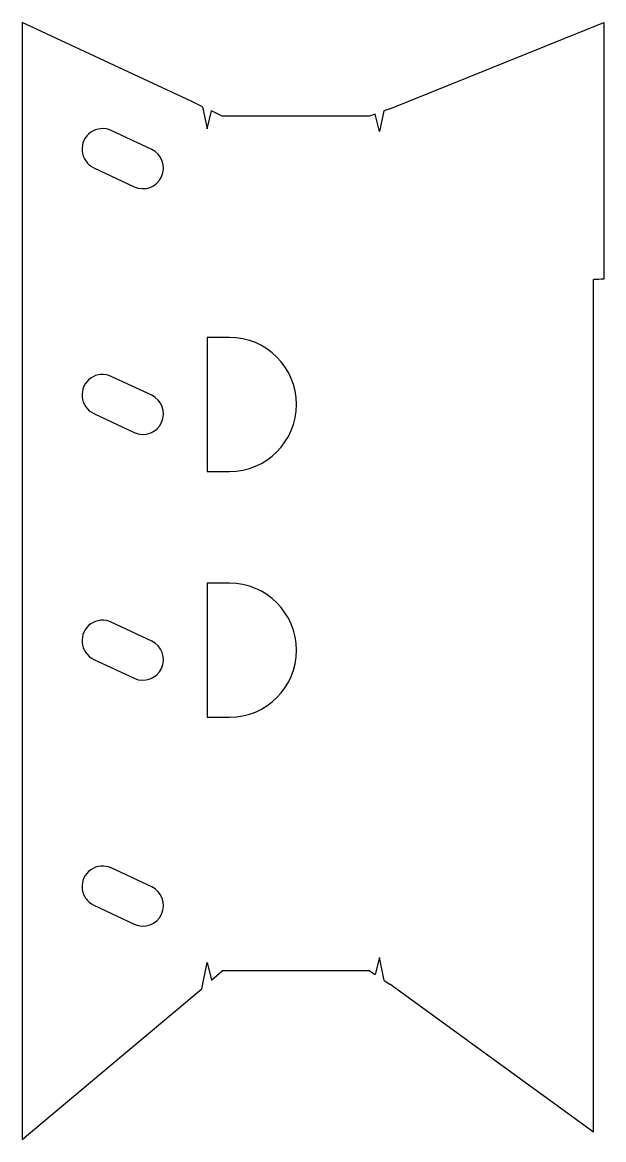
# Model space of a CAD drawing. Extents: x -1303 to -1042, y -3163 to -2663.
import ezdxf

# ---------------------------------------------------------------- set-up
doc = ezdxf.new("R2010")
doc.units = 0
doc.layers.get('0').update_dxf_attribs({"linetype": 'CONTINUOUS'})

msp = doc.modelspace()

# ---------------------------------------------------------------- linework, layer by layer
at = {"color": 7, "linetype": 'CONTINUOUS'}
for p, q in [((-1302.57, -2663.48), (-1302.57, -3163.48)), ((-1226.57, -2698.92), (-1302.57, -2663.48)), ((-1138, -2702.19), (-1042.16, -2663.48)), ((-1042.16, -2663.48), (-1042.16, -2778.48)), ((-1221.79, -2701.23), (-1226.57, -2698.92)), ((-1213, -2705.45), (-1217.79, -2703.15)), ((-1144.5, -2704.54), (-1147.04, -2705.45)), ((-1138, -2702.19), (-1140.64, -2703.14)), ((-1147.04, -2705.45), (-1213, -2705.45)), ((-1244.62, -2720.36), (-1262.75, -2711.9)), ((-1270.52, -2728.58), (-1252.4, -2737.03)), ((-1046.78, -3160.13), (-1046.78, -2778.59)), ((-1219.79, -2804.47), (-1219.79, -2864.47)), ((-1209.79, -2804.47), (-1219.79, -2804.47)), ((-1244.62, -2830.36), (-1262.75, -2821.9)), ((-1270.52, -2838.58), (-1252.4, -2847.03)), ((-1219.79, -2864.47), (-1209.79, -2864.47)), ((-1219.79, -2914.47), (-1219.79, -2974.47)), ((-1209.79, -2914.47), (-1219.79, -2914.47)), ((-1244.62, -2940.36), (-1262.75, -2931.9)), ((-1270.52, -2948.58), (-1252.4, -2957.03)), ((-1219.79, -2974.47), (-1209.79, -2974.47)), ((-1244.62, -3050.36), (-1262.75, -3041.9)), ((-1270.52, -3058.58), (-1252.4, -3067.03)), ((-1217.83, -3092.14), (-1213, -3087.97)), ((-1147.04, -3087.97), (-1213, -3087.97)), ((-1147.04, -3087.97), (-1144.46, -3089.64)), ((-1140.43, -3092.26), (-1138, -3093.84)), ((-1046.78, -3160.13), (-1138, -3093.84)), ((-1302.57, -3163.48), (-1226.57, -3099.71)), ((-1226.57, -3099.71), (-1222.21, -3095.94))]:
    msp.add_line(p, q, dxfattribs=at)
for p, q in [((-1221.79, -2701.23), (-1219.79, -2711.07)), ((-1219.79, -2711.07), (-1217.79, -2703.15)), ((-1142.52, -2712.38), (-1144.5, -2704.54)), ((-1140.64, -2703.14), (-1142.52, -2712.38)), ((-1222.21, -3095.94), (-1219.83, -3084.23)), ((-1219.83, -3084.23), (-1217.83, -3092.14)), ((-1142.52, -3081.95), (-1144.46, -3089.64)), ((-1140.43, -3092.26), (-1142.52, -3081.95))]:
    msp.add_line(p, q)
for centre, radius, start, end in [((-1266.63, -2720.24), 9.2, 65, 245), ((-1248.51, -2728.69), 9.2, 245, 65), ((-1042.16, -2878.2), 99.72, 89.9983, 92.6532), ((-1209.79, -2834.47), 30, 270, 90), ((-1266.63, -2830.24), 9.2, 65, 245), ((-1248.51, -2838.69), 9.2, 245, 65), ((-1209.79, -2944.47), 30, 270, 90), ((-1266.63, -2940.24), 9.2, 65, 245), ((-1248.51, -2948.69), 9.2, 245, 65), ((-1266.63, -3050.24), 9.2, 65, 245), ((-1248.51, -3058.69), 9.2, 245, 65)]:
    msp.add_arc(centre, radius, start, end, dxfattribs=at)

doc.saveas('drawing.dxf')
